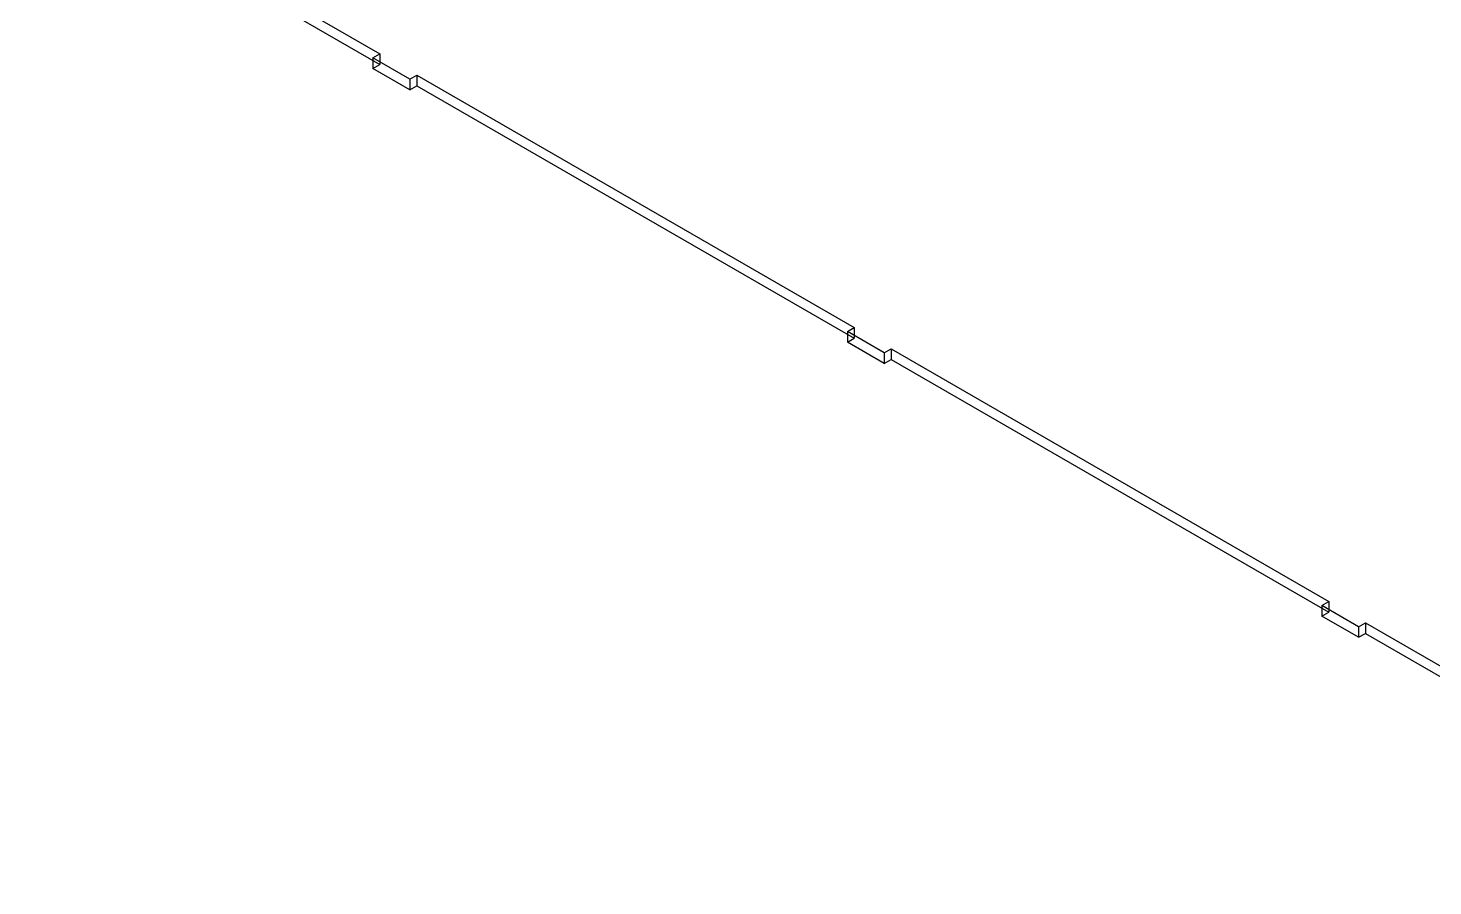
# Model space of a CAD drawing. Header units: inches. Extents: x 3 to 201, y 3 to 129.
# Drawn here: x 173.07 to 182.32, y 67.65 to 73.3 of the extents above; entities that cross this region are included whole.
import ezdxf

# ---------------------------------------------------------------- set-up
doc = ezdxf.new("R2010")
doc.units = ezdxf.units.IN
doc.header["$MEASUREMENT"] = 0

msp = doc.modelspace()

# ---------------------------------------------------------------- linework, layer by layer
at = {"layer": 'OUTLINE'}
for p, q in [((172.5009, 74.797), (175.3831, 73.1329)), ((172.5009, 74.727), (175.3831, 73.0629)), ((175.3377, 73.1067), (175.3831, 73.1329)), ((175.5801, 72.9667), (175.3377, 73.1067)), ((175.3377, 73.1067), (175.3377, 73.0367)), ((175.3831, 73.1329), (175.3831, 73.0629)), ((175.3377, 73.0367), (175.3831, 73.0629)), ((175.5801, 72.8967), (175.3377, 73.0367)), ((175.5801, 72.9667), (175.6256, 72.9929)), ((175.5801, 72.9667), (175.5801, 72.8967)), ((175.5801, 72.8967), (175.6256, 72.9229)), ((175.6256, 72.9929), (175.6256, 72.9229)), ((175.6256, 72.9929), (178.5078, 71.3289)), ((175.6256, 72.9229), (178.5078, 71.2589)), ((178.4623, 71.3026), (178.5078, 71.3289)), ((178.7048, 71.1626), (178.4623, 71.3026)), ((178.4623, 71.3026), (178.4623, 71.2326)), ((178.4623, 71.2326), (178.5078, 71.2589)), ((178.5078, 71.3289), (178.5078, 71.2589)), ((178.7048, 71.0926), (178.4623, 71.2326)), ((178.7048, 71.1626), (178.7502, 71.1889)), ((178.7048, 71.1626), (178.7048, 71.0926)), ((178.7502, 71.1889), (181.6324, 69.5248)), ((178.7502, 71.1889), (178.7502, 71.1189)), ((178.7048, 71.0926), (178.7502, 71.1189)), ((178.7502, 71.1189), (181.6324, 69.4548)), ((181.5869, 69.4985), (181.6324, 69.5248)), ((181.8294, 69.3586), (181.5869, 69.4985)), ((181.5869, 69.4985), (181.5869, 69.4285)), ((181.6324, 69.5248), (181.6324, 69.4548)), ((181.5869, 69.4285), (181.6324, 69.4548)), ((181.8294, 69.2886), (181.5869, 69.4285)), ((181.8294, 69.3586), (181.8749, 69.3848)), ((181.8294, 69.3586), (181.8294, 69.2886)), ((181.8294, 69.2886), (181.8749, 69.3148)), ((181.8749, 69.3848), (181.8749, 69.3148)), ((181.8749, 69.3848), (184.757, 67.7207)), ((181.8749, 69.3148), (184.757, 67.6507))]:
    msp.add_line(p, q, dxfattribs=at)

doc.saveas('drawing.dxf')
